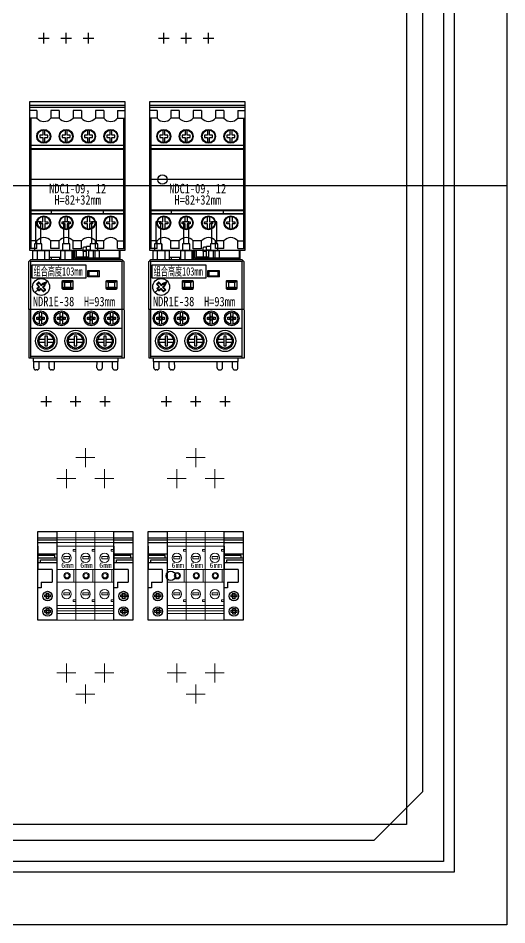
# Model space of a CAD drawing. Extents: x 1017585 to 1018085, y 80894 to 81594.
# Drawn here: x 1017854.1 to 1018085.5, y 80894.4 to 81323.7 of the extents above; entities that cross this region are included whole.
import ezdxf
from ezdxf.enums import TextEntityAlignment as Align

# ---------------------------------------------------------------- set-up
doc = ezdxf.new("R2010")
doc.units = 0
doc.header["$MEASUREMENT"] = 0
doc.linetypes.add('LYJS-XX', pattern=[0.35, 0.25, -0.1])
for name, color, linetype in [('LY-JS-BJ', 7, 'Continuous'), ('LY-JS-YQJ', 7, 'Continuous'), ('LY-SJ-YQJ', 7, 'Continuous')]:
    doc.layers.add(name, color=color, linetype=linetype)
doc.layers.add('LY-二次控制图', color=7, linetype='Continuous', lineweight=18)
doc.styles.add('-宋体', font='', dxfattribs={"width": 0.8})
doc.styles.add('LY-SJ-元器件', font='', dxfattribs={"width": 0.6, "height": 4})
doc.styles.get('-宋体').set_extended_font_data('SimSun')
doc.styles.get('LY-SJ-元器件').set_extended_font_data('SimSun')

# ---------------------------------------------------------------- blocks, each defined once
blk = doc.blocks.new('A$C447A4CAE')
at = {"layer": 'LY-JS-BJ', "color": 1}
blk.add_lwpolyline([(-187, 310), (187, 310), (210, 287), (210, -287), (187, -310), (-187, -310), (-210, -287), (-210, 287)], close=True, dxfattribs=at)
blk = doc.blocks.new('端子堵头')
at = {"layer": 'LY-JS-YQJ'}
for p, q in [((0, 39.03), (9, 39.03)), ((0, 37.96), (9, 37.96)), ((0, 36.73), (9, 36.73)), ((0, 35), (0, 24)), ((9, 35), (9, 24)), ((9, 34.58), (9, 33.47)), ((0, 31.48), (9, 31.48)), ((7.97, 30.59), (0, 30.59)), ((7.97, 29.53), (7.97, 30.59)), ((0, 29.53), (9, 29.53)), ((0, 27.32), (9, 27.32)), ((1.25, 27.32), (1.25, 28.56)), ((1.25, 28.56), (9, 28.56)), ((6.66, 24), (0, 24)), ((6.66, 24), (6.66, 18)), ((1.59, 18), (1.59, 15.27)), ((1.59, 18), (6.66, 18)), ((1.59, 15.27), (0, 15.27))]:
    blk.add_line(p, q, dxfattribs=at)
for points in [[(0, 42), (9, 42), (9, 0), (0, 0)], [(3.2, 12.05), (6.01, 12.05), (6.01, 10.99), (3.2, 10.99)], [(5.06, 12.84), (5.06, 10.03), (3.99, 10.03), (3.99, 12.84)], [(3.2, 4.76), (6.01, 4.76), (6.01, 3.69), (3.2, 3.69)], [(5.13, 5.6), (5.13, 2.79), (4.06, 2.79), (4.06, 5.6)]]:
    blk.add_lwpolyline(points, close=True, dxfattribs=at)
for centre in [(4.54, 11.43), (4.54, 4.14)]:
    blk.add_circle(centre, 2.23, dxfattribs=at)
blk = doc.blocks.new('UK-6')
for p, q in [((0, 39.03), (9, 39.03)), ((9, 39.03), (18, 39.03)), ((18, 39.03), (27, 39.03)), ((0, 37.96), (9, 37.96)), ((0, 36.73), (9, 36.73)), ((0, 35), (0, 24)), ((9, 37.96), (18, 37.96)), ((9, 36.73), (18, 36.73)), ((9, 35), (9, 24)), ((18, 37.96), (27, 37.96)), ((18, 36.73), (27, 36.73)), ((18, 35), (18, 24)), ((9, 33.52), (7.66, 33.52)), ((7.66, 33.52), (7.66, 32.74)), ((7.66, 32.74), (9, 32.74)), ((9, 32.74), (9, 31.63)), ((18, 33.52), (16.66, 33.52)), ((16.66, 33.52), (16.66, 32.74)), ((16.66, 32.74), (18, 32.74)), ((18, 32.74), (18, 31.63)), ((27, 33.52), (25.66, 33.52)), ((25.66, 33.52), (25.66, 32.74)), ((25.66, 32.74), (27, 32.74)), ((27, 32.74), (27, 31.63)), ((7.94, 24), (7.94, 18)), ((16.94, 24), (16.94, 18)), ((25.94, 24), (25.94, 18)), ((9, 9.67), (7.66, 9.67)), ((7.66, 9.67), (7.66, 8.89)), ((7.66, 8.89), (9, 8.89)), ((18, 9.67), (16.66, 9.67)), ((16.66, 9.67), (16.66, 8.89)), ((16.66, 8.89), (18, 8.89)), ((27, 9.67), (25.66, 9.67)), ((25.66, 9.67), (25.66, 8.89)), ((25.66, 8.89), (27, 8.89)), ((0, 5.47), (9, 5.47)), ((0, 4.4), (9, 4.4)), ((9, 5.47), (18, 5.47)), ((9, 4.4), (18, 4.4)), ((18, 5.47), (27, 5.47)), ((18, 4.4), (27, 4.4)), ((0, 3.16), (9, 3.16)), ((9, 3.16), (18, 3.16)), ((18, 3.16), (27, 3.16))]:
    blk.add_line(p, q)
for points in [[(0, 42), (9, 42), (9, 0), (0, 0)], [(9, 42), (18, 42), (18, 0), (9, 0)], [(18, 42), (27, 42), (27, 0), (18, 0)], [(0, 35), (9, 35), (9, 7), (0, 7)], [(9, 35), (18, 35), (18, 7), (9, 7)], [(18, 35), (27, 35), (27, 7), (18, 7)], [(3.2, 30.12), (6.01, 30.12), (6.01, 29.05), (3.2, 29.05)], [(12.2, 30.12), (15.01, 30.12), (15.01, 29.05), (12.2, 29.05)], [(21.2, 30.12), (24.01, 30.12), (24.01, 29.05), (21.2, 29.05)], [(0, 24), (9, 24), (9, 18), (0, 18)], [(9, 24), (18, 24), (18, 18), (9, 18)], [(18, 24), (27, 24), (27, 18), (18, 18)], [(3.2, 12.98), (6.01, 12.98), (6.01, 11.92), (3.2, 11.92)], [(12.2, 12.98), (15.01, 12.98), (15.01, 11.92), (12.2, 11.92)], [(21.2, 12.98), (24.01, 12.98), (24.01, 11.92), (21.2, 11.92)]]:
    blk.add_lwpolyline(points, close=True)
for centre, radius in [((4.54, 29.5), 2.23), ((13.54, 29.5), 2.23), ((22.54, 29.5), 2.23), ((4.79, 21.03), 1.5), ((4.79, 21.03), 1.03), ((13.79, 21.03), 1.5), ((13.79, 21.03), 1.03), ((22.79, 21.03), 1.5), ((22.79, 21.03), 1.03), ((4.54, 12.36), 2.23), ((13.54, 12.36), 2.23), ((22.54, 12.36), 2.23)]:
    blk.add_circle(centre, radius)
at = {"char_height": 2.5, "width": 1.4548, "attachment_point": 1}
for insert in [(1.99, 27.27), (10.99, 27.27), (19.99, 27.27)]:
    blk.add_mtext('6mm', dxfattribs=dict(at, insert=insert))
blk = doc.blocks.new('UK-6 3组')
at = {"color": 1}
for p, q in [((13.5, 81.5), (13.5, 72.5)), ((9, 77), (18, 77)), ((4.5, 71.5), (4.5, 62.5)), ((22.5, 71.5), (22.5, 62.5)), ((0, 67), (9, 67)), ((18, 67), (27, 67)), ((4.5, -29.5), (4.5, -20.5)), ((22.5, -29.5), (22.5, -20.5)), ((0, -25), (9, -25)), ((18, -25), (27, -25)), ((13.5, -39.5), (13.5, -30.5)), ((9, -35), (18, -35))]:
    blk.add_line(p, q, dxfattribs=at)
at = {"layer": 'LY-二次控制图', "linetype": 'Continuous'}
blk.add_blockref('UK-6', (0, 0), dxfattribs=at)
blk = doc.blocks.new('热继NDC1 09-12A+NDR1E-38-2022.1')
at = {"color": 0, "linetype": 'Continuous', "lineweight": 25}
for p, q in [((0, 36.92), (45, 36.92)), ((0, -33.53), (0, 36.92)), ((0, 35.17), (45, 35.17)), ((45, 36.92), (45, -33.53)), ((0, 34.27), (45, 34.27)), ((3.4, 32.71), (0, 32.71)), ((3.4, 32.71), (3.4, 29.01)), ((10, 32.71), (10, 29.02)), ((13.9, 32.71), (10, 32.71)), ((13.9, 32.72), (13.9, 29.02)), ((20.5, 32.72), (20.5, 29.02)), ((24.5, 32.72), (20.5, 32.72)), ((24.5, 32.73), (24.5, 29.03)), ((35.1, 32.71), (31.09, 32.71)), ((35.1, 32.71), (35.1, 29.01)), ((41.6, 32.71), (41.6, 29.01)), ((41.6, 32.71), (45, 32.71)), ((3.4, 29.01), (0, 29.01)), ((0.5, 29.01), (0.5, 14.78)), ((24.5, 29.03), (20.5, 29.02)), ((35.1, 29.01), (31.09, 29.01)), ((44.5, 14.78), (44.5, 29.01)), ((6.1, 23.42), (6.1, 20.97)), ((7.1, 20.97), (7.1, 23.42)), ((16.7, 23.42), (16.7, 20.97)), ((17.7, 20.97), (17.7, 23.42)), ((27.3, 23.42), (27.3, 20.97)), ((28.3, 20.97), (28.3, 23.42)), ((37.9, 23.42), (37.9, 20.97)), ((38.9, 20.97), (38.9, 23.42)), ((4.7, 20.97), (4.7, 19.97)), ((6.1, 20.97), (4.7, 20.97)), ((4.7, 19.97), (6.1, 19.97)), ((6.1, 19.97), (6.1, 17.51)), ((8.5, 20.97), (7.1, 20.97)), ((7.1, 19.97), (8.5, 19.97)), ((7.1, 17.51), (7.1, 19.97)), ((8.5, 19.97), (8.5, 20.97)), ((15.3, 20.97), (15.3, 19.97)), ((16.7, 20.97), (15.3, 20.97)), ((15.3, 19.97), (16.7, 19.97)), ((16.7, 19.97), (16.7, 17.51)), ((19.1, 20.97), (17.7, 20.97)), ((17.7, 19.97), (19.1, 19.97)), ((17.7, 17.51), (17.7, 19.97)), ((19.1, 19.97), (19.1, 20.97)), ((25.9, 20.97), (25.9, 19.97)), ((27.3, 20.97), (25.9, 20.97)), ((25.9, 19.97), (27.3, 19.97)), ((27.3, 19.97), (27.3, 17.51)), ((29.7, 20.97), (28.3, 20.97)), ((28.3, 19.97), (29.7, 19.97)), ((28.3, 17.51), (28.3, 19.97)), ((29.7, 19.97), (29.7, 20.97)), ((36.5, 20.97), (36.5, 19.97)), ((37.9, 20.97), (36.5, 20.97)), ((36.5, 19.97), (37.9, 19.97)), ((37.9, 19.97), (37.9, 17.51)), ((40.3, 20.97), (38.9, 20.97)), ((38.9, 19.97), (40.3, 19.97)), ((38.9, 17.51), (38.9, 19.97)), ((40.3, 19.97), (40.3, 20.97)), ((0, 16.22), (45, 16.22)), ((0, 14.78), (45, 14.78)), ((0.5, 14.28), (0, 14.78)), ((0.5, 14.28), (0.5, -14.28)), ((44.5, 14.28), (0.5, 14.28)), ((45, 14.78), (44.5, 14.28)), ((44.5, -14.28), (44.5, 14.28)), ((0.5, -14.28), (0, -14.78)), ((45, -14.78), (0, -14.78)), ((0, -16.22), (45, -16.22)), ((45, -16.28), (0, -16.28)), ((0.5, -14.28), (44.5, -14.28)), ((0.5, -14.78), (0.5, -32.63)), ((10.25, -16.28), (10.25, -14.78)), ((34.75, -14.78), (34.75, -16.28)), ((45, -14.78), (44.5, -14.28)), ((44.5, -32.71), (44.5, -14.78)), ((5.24, -19.99), (2.76, -19.99)), ((2.76, -19.99), (2.76, -30.38)), ((4.7, -19.97), (6.1, -19.97)), ((4.7, -20.97), (4.7, -19.97)), ((6.1, -20.97), (4.7, -20.97)), ((5.24, -30.38), (5.24, -19.99)), ((6.1, -19.97), (6.1, -17.51)), ((6.1, -23.42), (6.1, -20.97)), ((7.1, -17.51), (7.1, -19.97)), ((7.1, -19.97), (8.5, -19.97)), ((7.1, -20.97), (7.1, -23.42)), ((8.5, -20.97), (7.1, -20.97)), ((8.5, -19.97), (8.5, -20.97)), ((15.3, -19.97), (16.7, -19.97)), ((15.3, -20.97), (15.3, -19.97)), ((16.7, -20.97), (15.3, -20.97)), ((18.44, -19.99), (15.96, -19.99)), ((15.96, -19.99), (15.96, -30.38)), ((16.7, -19.97), (16.7, -17.51)), ((16.7, -23.42), (16.7, -20.97)), ((17.7, -17.51), (17.7, -19.97)), ((17.7, -19.97), (19.1, -19.97)), ((17.7, -20.97), (17.7, -23.42)), ((19.1, -20.97), (17.7, -20.97)), ((18.44, -30.38), (18.44, -19.99)), ((19.1, -19.97), (19.1, -20.97)), ((25.9, -19.97), (27.3, -19.97)), ((25.9, -20.97), (25.9, -19.97)), ((27.3, -20.97), (25.9, -20.97)), ((27.3, -19.97), (27.3, -17.51)), ((27.3, -23.42), (27.3, -20.97)), ((28.3, -17.51), (28.3, -19.97)), ((28.3, -19.97), (29.7, -19.97)), ((28.3, -20.97), (28.3, -23.42)), ((29.7, -20.97), (28.3, -20.97)), ((31.64, -19.99), (29.16, -19.99)), ((29.16, -19.99), (29.16, -30.38)), ((29.7, -19.97), (29.7, -20.97)), ((31.66, -30.38), (31.66, -19.99)), ((36.5, -19.97), (37.9, -19.97)), ((36.5, -20.97), (36.5, -19.97)), ((37.9, -20.97), (36.5, -20.97)), ((37.9, -19.97), (37.9, -17.51)), ((37.9, -23.42), (37.9, -20.97)), ((38.9, -17.51), (38.9, -19.97)), ((38.9, -19.97), (40.3, -19.97)), ((38.9, -20.97), (38.9, -23.42)), ((40.3, -20.97), (38.9, -20.97)), ((40.3, -19.97), (40.3, -20.97)), ((3.4, -29.01), (0, -29.01)), ((3.4, -32.71), (3.4, -29.01)), ((10, -32.71), (10, -29.02)), ((13.9, -32.72), (13.9, -29.02)), ((20.5, -32.72), (20.5, -29.02)), ((24.5, -29.03), (20.5, -29.02)), ((24.5, -32.73), (24.5, -29.03)), ((35.1, -29.01), (31.09, -29.01)), ((35.1, -32.71), (35.1, -29.01)), ((41.6, -32.71), (41.6, -29.01)), ((3.4, -32.71), (0, -32.71)), ((9.14, -33.69), (1.34, -33.69)), ((1.34, -33.69), (1.34, -37.79)), ((5.74, -30.38), (2.26, -30.38)), ((2.26, -30.38), (2.26, -33.69)), ((3.44, -33.69), (3.44, -37.79)), ((5.74, -33.69), (5.74, -30.38)), ((5.76, -33.69), (5.76, -30.38)), ((7.04, -33.69), (7.04, -37.79)), ((9.14, -33.69), (9.14, -37.79)), ((13.9, -32.71), (10, -32.71)), ((21.94, -33.69), (14.54, -33.69)), ((14.54, -33.69), (14.54, -37.79)), ((18.94, -30.38), (15.46, -30.38)), ((15.46, -30.38), (15.46, -33.69)), ((16.64, -33.69), (16.64, -37.79)), ((18.94, -33.69), (18.94, -30.38)), ((18.96, -33.69), (18.96, -30.38)), ((19.84, -33.69), (19.84, -37.79)), ((24.5, -32.72), (20.5, -32.72)), ((20.7, -37.79), (20.7, -33.53)), ((21.2, -33.53), (21.2, -37.29)), ((21.94, -33.69), (21.94, -37.79)), ((26.79, -33.98), (25.25, -33.98)), ((25.25, -33.98), (25.25, -36.79)), ((26.79, -31.98), (25.42, -31.98)), ((26.79, -36.79), (26.79, -31.69)), ((28.66, -31.69), (26.79, -31.69)), ((28.66, -33.35), (26.79, -33.35)), ((32.84, -33.69), (27.84, -33.69)), ((27.84, -33.69), (27.84, -37.79)), ((32.14, -30.38), (28.66, -30.38)), ((28.66, -30.38), (28.66, -33.69)), ((29.94, -33.69), (29.94, -37.79)), ((30.74, -33.69), (30.74, -37.79)), ((35.1, -32.71), (31.09, -32.71)), ((32.14, -33.69), (32.14, -30.38)), ((32.16, -33.69), (32.16, -30.38)), ((32.84, -33.69), (32.84, -37.79)), ((41.6, -32.71), (45, -32.71)), ((42.25, -33.53), (42.25, -37.29)), ((42.75, -37.79), (42.75, -33.53)), ((-0.46, -38.79), (-0.07, -38.4)), ((-0.07, -38.4), (0.54, -37.79)), ((0.54, -37.79), (43.54, -37.79)), ((9.14, -36.79), (14.54, -36.79)), ((10.07, -36.79), (10.07, -37.79)), ((14.04, -36.79), (14.04, -37.79)), ((42.75, -37.79), (20.7, -37.79)), ((27.84, -36.79), (21.94, -36.79)), ((27.34, -36.79), (27.34, -37.79)), ((43.54, -37.79), (44.14, -38.4)), ((44.14, -38.4), (44.54, -38.79)), ((-0.36, -84.59), (-0.46, -38.79)), ((0.33, -38.79), (0.34, -84.59)), ((43.75, -38.79), (0.33, -38.79)), ((43.74, -84.59), (43.75, -38.79)), ((44.54, -38.79), (44.64, -84.59)), ((27.45, -43.08), (32.8, -43.06)), ((27.45, -46.11), (27.45, -43.08)), ((32.8, -46.12), (27.45, -46.11)), ((32.27, -43.59), (27.93, -43.59)), ((27.93, -43.59), (27.93, -45.59)), ((27.93, -45.59), (32.27, -45.59)), ((32.27, -45.59), (32.27, -43.59)), ((32.8, -43.06), (32.8, -46.12)), ((3.18, -49.45), (3.49, -49.47)), ((3.49, -49.47), (4.24, -48.82)), ((4.63, -50.79), (3.49, -49.47)), ((3.69, -51.61), (4.63, -50.79)), ((4.26, -48.51), (4.24, -48.82)), ((4.24, -48.82), (5.39, -50.14)), ((4.63, -50.79), (4.32, -50.77)), ((5.39, -50.14), (6.33, -49.32)), ((5.41, -49.82), (5.39, -50.14)), ((6.99, -50.07), (6.04, -50.89)), ((6.04, -50.89), (6.36, -50.91)), ((6.04, -50.89), (7.19, -52.21)), ((6.35, -49.01), (6.33, -49.32)), ((6.33, -49.32), (6.99, -50.07)), ((7.3, -50.09), (6.99, -50.07)), ((15.4, -51.51), (15.4, -48.21)), ((16.37, -48.74), (15.57, -48.44)), ((15.57, -51.24), (15.57, -48.44)), ((16.37, -50.94), (15.57, -51.24)), ((15.9, -47.71), (19.94, -47.71)), ((16.07, -47.94), (16.37, -48.74)), ((16.07, -47.94), (19.77, -47.94)), ((16.37, -50.94), (16.07, -51.74)), ((19.47, -48.74), (16.37, -48.74)), ((16.37, -48.74), (16.37, -50.94)), ((16.37, -50.94), (19.47, -50.94)), ((19.77, -47.94), (19.47, -48.74)), ((20.27, -48.44), (19.47, -48.74)), ((19.47, -50.94), (19.47, -48.74)), ((20.27, -51.24), (19.47, -50.94)), ((19.47, -50.94), (19.77, -51.74)), ((20.44, -48.21), (20.44, -51.39)), ((36.22, -51.39), (36.22, -48.23)), ((37.19, -48.74), (36.39, -48.44)), ((37.19, -50.94), (36.39, -51.24)), ((36.72, -47.73), (40.71, -47.73)), ((36.89, -47.94), (37.19, -48.74)), ((36.89, -47.94), (40.59, -47.94)), ((37.19, -50.94), (36.89, -51.74)), ((40.29, -48.74), (37.19, -48.74)), ((37.19, -48.74), (37.19, -50.94)), ((37.19, -50.94), (40.29, -50.94)), ((40.59, -47.94), (40.29, -48.74)), ((41.09, -48.44), (40.29, -48.74)), ((40.29, -50.94), (40.29, -48.74)), ((41.09, -51.24), (40.29, -50.94)), ((40.29, -50.94), (40.59, -51.74)), ((41.21, -48.23), (41.21, -51.39)), ((3.38, -51.59), (3.69, -51.61)), ((4.35, -52.37), (3.69, -51.61)), ((4.32, -52.68), (4.35, -52.37)), ((5.29, -51.55), (4.35, -52.37)), ((5.27, -51.87), (5.29, -51.55)), ((6.44, -52.87), (5.29, -51.55)), ((6.42, -53.18), (6.44, -52.87)), ((7.19, -52.21), (6.44, -52.87)), ((7.5, -52.23), (7.19, -52.21)), ((19.94, -52.01), (15.9, -52.01)), ((19.77, -51.74), (16.07, -51.74)), ((40.71, -52.01), (36.72, -52.01)), ((40.59, -51.74), (36.89, -51.74)), ((44.54, -61.59), (-0.41, -61.59)), ((4.57, -64.69), (4.57, -62.86)), ((5.57, -62.86), (5.57, -64.69)), ((14.46, -64.69), (14.46, -62.86)), ((15.46, -62.86), (15.46, -64.69)), ((28.56, -64.69), (28.56, -62.86)), ((29.56, -62.86), (29.56, -64.69)), ((38.27, -64.69), (38.27, -62.86)), ((39.27, -62.86), (39.27, -64.69)), ((3.27, -66.19), (3.27, -65.19)), ((3.27, -65.19), (4.07, -65.19)), ((4.07, -66.19), (3.27, -66.19)), ((4.57, -68.53), (4.57, -66.69)), ((5.57, -66.69), (5.57, -68.53)), ((6.07, -65.19), (6.87, -65.19)), ((6.87, -66.19), (6.07, -66.19)), ((6.87, -65.19), (6.87, -66.19)), ((13.16, -66.19), (13.16, -65.19)), ((13.16, -65.19), (13.96, -65.19)), ((13.96, -66.19), (13.16, -66.19)), ((14.46, -68.53), (14.46, -66.69)), ((15.46, -66.69), (15.46, -68.53)), ((15.96, -65.19), (16.76, -65.19)), ((16.76, -66.19), (15.96, -66.19)), ((16.76, -65.19), (16.76, -66.19)), ((27.26, -66.19), (27.26, -65.19)), ((27.26, -65.19), (28.06, -65.19)), ((28.06, -66.19), (27.26, -66.19)), ((28.56, -68.53), (28.56, -66.69)), ((29.56, -66.69), (29.56, -68.53)), ((30.06, -65.19), (30.86, -65.19)), ((30.86, -66.19), (30.06, -66.19)), ((30.86, -65.19), (30.86, -66.19)), ((36.97, -66.19), (36.97, -65.19)), ((36.97, -65.19), (37.77, -65.19)), ((37.77, -66.19), (36.97, -66.19)), ((38.27, -68.53), (38.27, -66.69)), ((39.27, -66.69), (39.27, -68.53)), ((39.77, -65.19), (40.57, -65.19)), ((40.57, -66.19), (39.77, -66.19)), ((40.57, -65.19), (40.57, -66.19)), ((7.19, -75.79), (4.44, -75.79)), ((4.44, -76.99), (7.19, -76.99)), ((7.19, -74.14), (7.19, -78.64)), ((8.39, -78.64), (8.39, -74.14)), ((11.14, -75.79), (8.39, -75.79)), ((8.39, -76.99), (11.14, -76.99)), ((21.09, -75.79), (18.34, -75.79)), ((18.34, -76.99), (21.09, -76.99)), ((21.09, -74.14), (21.09, -78.64)), ((22.29, -78.64), (22.29, -74.14)), ((25.04, -75.79), (22.29, -75.79)), ((22.29, -76.99), (25.04, -76.99)), ((34.99, -75.79), (32.24, -75.79)), ((32.24, -76.99), (34.99, -76.99)), ((34.99, -74.14), (34.99, -78.64)), ((36.19, -78.64), (36.19, -74.14)), ((38.94, -75.79), (36.19, -75.79)), ((36.19, -76.99), (38.94, -76.99)), ((7.19, -78.64), (8.39, -78.64)), ((21.09, -78.64), (22.29, -78.64)), ((34.99, -78.64), (36.19, -78.64)), ((44.64, -84.59), (-0.36, -84.59)), ((1.69, -86.09), (1.69, -84.59)), ((41.89, -86.09), (41.89, -84.59)), ((1.69, -86.09), (41.89, -86.09)), ((1.85, -89.09), (1.89, -86.09)), ((3.44, -90.09), (2.85, -90.09)), ((4.44, -89.09), (4.41, -86.09)), ((9.17, -89.09), (9.2, -86.09)), ((10.76, -90.09), (10.17, -90.09)), ((11.76, -89.09), (11.72, -86.09)), ((31.82, -89.09), (31.85, -86.09)), ((32.82, -90.09), (33.41, -90.09)), ((34.41, -89.09), (34.37, -86.09)), ((39.14, -89.09), (39.17, -86.09)), ((40.14, -90.09), (40.73, -90.09)), ((41.73, -89.09), (41.69, -86.09))]:
    blk.add_line(p, q, dxfattribs=at)
at = {"color": 0}
for p, q in [((31.09, 32.71), (31.09, 29.01)), ((13.9, 29.02), (10, 29.02)), ((41.6, 29.01), (45, 29.01)), ((13.9, -29.02), (10, -29.02)), ((31.09, -32.71), (31.09, -29.01)), ((41.6, -29.01), (45, -29.01)), ((45, -33.53), (0, -33.53)), ((42.75, -37.29), (21.2, -37.29)), ((0.34, -70.41), (43.74, -70.41)), ((8.39, -74.14), (7.19, -74.14)), ((22.29, -74.14), (21.09, -74.14)), ((36.19, -74.14), (34.99, -74.14))]:
    blk.add_line(p, q, dxfattribs=at)
at = {"color": 1, "linetype": 'Continuous', "lineweight": 25}
blk.add_line((45, 0), (0, 0), dxfattribs=at)
at = {"color": 1, "linetype": 'ByBlock'}
for p, q in [((7.79, -102.5), (7.79, -107.5)), ((21.69, -102.5), (21.69, -107.5)), ((35.59, -102.5), (35.59, -107.5)), ((5.29, -105), (10.29, -105)), ((19.19, -105), (24.19, -105)), ((33.09, -105), (38.09, -105))]:
    blk.add_line(p, q, dxfattribs=at)
at = {"color": 0, "linetype": 'Continuous', "lineweight": 25}
for points in [[(25.25, -33.98, -0.001758), (25.25, -33.59, -0.011422), (25.28, -32.87, -0.011426), (25.31, -32.43, -0.009863), (25.33, -32.27, -0.014216), (25.35, -32.14, -0.013097), (25.37, -32.07, -0.030196), (25.39, -32.02, -0.040876), (25.4, -32, -0.145828), (25.41, -31.99, -0.206593), (25.41, -31.99, -0.074019), (25.42, -31.99)], [(-0.07, -38.4, -0.000659), (0.33, -38.79)], [(43.75, -38.79, -0.000662), (44.14, -38.4)], [(27.45, -43.08, 0.000564), (27.93, -43.59)], [(27.93, -45.59, 0.000564), (27.45, -46.11)], [(32.8, -43.06, -0.000516), (32.27, -43.59)], [(32.27, -45.59, -0.000514), (32.8, -46.12)], [(15.4, -48.21, -0.003741), (15.41, -48.16, -0.014995), (15.42, -48.1, -0.027405), (15.43, -48.04, -0.085515), (15.5, -47.91, -0.095494), (15.64, -47.78, -0.073468), (15.76, -47.73, -0.019194), (15.8, -47.72, -0.011323), (15.85, -47.71, -0.003732), (15.9, -47.71)], [(19.94, -47.71, -0.003741), (19.99, -47.71, -0.014992), (20.05, -47.72, -0.027393), (20.11, -47.74, -0.08547), (20.23, -47.8, -0.095503), (20.37, -47.95, -0.073516), (20.41, -48.06, -0.019205), (20.42, -48.11, -0.011328), (20.43, -48.16, -0.003734), (20.44, -48.21)], [(20.44, -51.39, -0.010273), (20.43, -51.55, -0.054922), (20.42, -51.64, -0.232608), (20.13, -51.97, -0.044832), (20.05, -52, -0.027772), (20, -52.01, -0.010942), (19.96, -52.01, -0.003969), (19.94, -52.01)], [(36.22, -48.23, -0.003744), (36.23, -48.18, -0.015012), (36.24, -48.12, -0.027457), (36.25, -48.06, -0.085689), (36.32, -47.93, -0.095508), (36.47, -47.8, -0.073247), (36.58, -47.75, -0.019153), (36.62, -47.74, -0.011307), (36.67, -47.73, -0.003728), (36.72, -47.73)], [(36.72, -52.01, -0.00739), (36.68, -52.01, -0.055681), (36.59, -51.99, -0.238735), (36.26, -51.69, -0.047166), (36.23, -51.61, -0.019674), (36.23, -51.57, -0.010761), (36.22, -51.54, -0.036018), (36.22, -51.39)], [(40.71, -47.73, -0.003735), (40.76, -47.73, -0.01496), (40.82, -47.74, -0.027295), (40.87, -47.76, -0.085145), (41, -47.82, -0.095453), (41.14, -47.97, -0.073957), (41.18, -48.08, -0.019291), (41.19, -48.13, -0.011364), (41.2, -48.18, -0.003743), (41.21, -48.23)], [(41.21, -51.39, -0.010373), (41.2, -51.55, -0.055344), (41.19, -51.65, -0.232752), (40.9, -51.97, -0.044633), (40.82, -52, -0.027544), (40.77, -52.01, -0.010856), (40.73, -52.01, -0.003939), (40.71, -52.01)], [(15.9, -52.01, -0.007427), (15.86, -52.01, -0.055898), (15.77, -51.99, -0.2388), (15.44, -51.69, -0.04704), (15.41, -51.61, -0.019594), (15.41, -51.57, -0.01072), (15.4, -51.54, -0.003889), (15.4, -51.51)], [(0.34, -83.6, 0.00028), (43.74, -83.6)]]:
    blk.add_lwpolyline(points, format="xyb", dxfattribs=at)
at = {"color": 1, "linetype": 'ByBlock'}
blk.add_lwpolyline([(1.13, -40.39), (26.48, -40.39), (26.48, -46.64), (1.13, -46.64)], close=True, dxfattribs=at)
at = {"color": 0, "linetype": 'Continuous', "lineweight": 25, "flags": 128}
for points in [[(4.26, -48.51), (4.13, -48.63), (3.99, -48.75), (3.86, -48.86), (3.72, -48.98), (3.59, -49.1), (3.45, -49.22), (3.31, -49.33), (3.18, -49.45)], [(3.18, -49.45), (3.32, -49.62), (3.46, -49.78), (3.6, -49.95), (3.75, -50.11), (3.89, -50.28), (4.03, -50.44), (4.17, -50.61), (4.32, -50.77)], [(4.32, -50.77), (4.2, -50.87), (4.08, -50.98), (3.96, -51.08), (3.85, -51.18), (3.73, -51.28), (3.61, -51.39), (3.5, -51.49), (3.38, -51.59)], [(5.41, -49.82), (5.27, -49.66), (5.12, -49.49), (4.98, -49.33), (4.84, -49.16), (4.69, -49), (4.55, -48.84), (4.41, -48.67), (4.26, -48.51)], [(6.35, -49.01), (6.24, -49.11), (6.12, -49.21), (6, -49.31), (5.88, -49.41), (5.76, -49.51), (5.65, -49.62), (5.53, -49.72), (5.41, -49.82)], [(6.83, -49.55), (6.77, -49.48), (6.71, -49.41), (6.65, -49.35), (6.59, -49.28), (6.53, -49.21), (6.47, -49.14), (6.41, -49.07), (6.35, -49.01)], [(6.36, -50.91), (6.48, -50.81), (6.6, -50.71), (6.71, -50.61), (6.83, -50.5), (6.95, -50.4), (7.07, -50.3), (7.18, -50.2), (7.3, -50.09)], [(7.5, -52.23), (7.36, -52.07), (7.22, -51.9), (7.07, -51.74), (6.93, -51.57), (6.79, -51.41), (6.65, -51.24), (6.51, -51.08), (6.36, -50.91)], [(7.95, -48.58), (7.79, -48.63), (7.64, -48.68), (7.48, -48.73), (7.33, -48.78), (7.17, -48.83), (7.02, -48.89), (6.86, -48.94), (6.71, -48.99)], [(6.71, -48.99), (6.78, -49.01), (6.86, -49.03), (6.93, -49.05), (7.01, -49.06), (7.08, -49.08), (7.15, -49.1), (7.23, -49.12), (7.3, -49.14)], [(7.3, -49.14), (7.24, -49.19), (7.18, -49.24), (7.12, -49.29), (7.06, -49.34), (7, -49.4), (6.95, -49.45), (6.89, -49.5), (6.83, -49.55)], [(7.3, -50.09), (7.24, -50.03), (7.18, -49.96), (7.12, -49.89), (7.06, -49.82), (7, -49.75), (6.94, -49.69), (6.89, -49.62), (6.83, -49.55)], [(7.3, -49.14), (7.31, -49.21), (7.32, -49.29), (7.33, -49.37), (7.33, -49.44), (7.34, -49.52), (7.35, -49.59), (7.36, -49.67), (7.37, -49.74)], [(7.37, -49.74), (7.44, -49.6), (7.51, -49.45), (7.58, -49.31), (7.66, -49.16), (7.73, -49.01), (7.8, -48.87), (7.88, -48.72), (7.95, -48.58)], [(8.36, -48.22), (8.31, -48.26), (8.26, -48.31), (8.2, -48.35), (8.15, -48.4), (8.1, -48.44), (8.05, -48.49), (8, -48.53), (7.95, -48.58)], [(2.32, -53.47), (2.51, -53.3), (2.7, -53.14), (2.89, -52.97), (3.08, -52.8), (3.28, -52.64), (3.47, -52.47), (3.66, -52.3), (3.85, -52.14)], [(3.38, -51.59), (3.44, -51.66), (3.5, -51.73), (3.56, -51.8), (3.62, -51.86), (3.67, -51.93), (3.73, -52), (3.79, -52.07), (3.85, -52.14)], [(3.85, -52.14), (3.91, -52.2), (3.97, -52.27), (4.03, -52.34), (4.09, -52.41), (4.15, -52.48), (4.21, -52.54), (4.27, -52.61), (4.32, -52.68)], [(4.32, -52.68), (4.44, -52.58), (4.56, -52.48), (4.68, -52.38), (4.8, -52.27), (4.91, -52.17), (5.03, -52.07), (5.15, -51.97), (5.27, -51.87)], [(5.27, -51.87), (5.41, -52.03), (5.55, -52.2), (5.7, -52.36), (5.84, -52.52), (5.98, -52.69), (6.13, -52.85), (6.27, -53.01), (6.42, -53.18)], [(6.42, -53.18), (6.55, -53.06), (6.69, -52.94), (6.82, -52.82), (6.96, -52.71), (7.09, -52.59), (7.23, -52.47), (7.36, -52.35), (7.5, -52.23)]]:
    blk.add_lwpolyline(points, dxfattribs=at)
at = {"color": 0}
for centre, radius in [((6.6, 20.47), 3.3), ((6.6, 20.47), 3), ((17.2, 20.47), 3.3), ((17.2, 20.47), 3), ((27.8, 20.47), 3.3), ((27.8, 20.47), 3), ((38.4, 20.47), 3.3), ((38.4, 20.47), 3), ((6.6, -20.47), 3.3), ((17.2, -20.47), 3.3), ((27.8, -20.47), 3.3), ((38.4, -20.47), 3.3), ((6.6, -20.47), 3), ((17.2, -20.47), 3), ((27.8, -20.47), 3), ((38.4, -20.47), 3), ((5.34, -50.84), 4), ((5.07, -65.69), 3.48), ((5.07, -65.69), 2.88), ((14.96, -65.69), 3.48), ((14.96, -65.69), 2.88), ((29.06, -65.69), 3.48), ((29.06, -65.69), 2.88), ((38.77, -65.69), 3.48), ((38.77, -65.69), 2.88), ((5.07, -65.69), 0.975), ((5.07, -65.69), 0.5), ((14.96, -65.69), 0.975), ((14.96, -65.69), 0.5), ((29.06, -65.69), 0.975), ((29.06, -65.69), 0.5), ((38.77, -65.69), 0.975), ((38.77, -65.69), 0.5), ((7.79, -76.39), 5.07), ((7.79, -76.39), 3.93), ((21.69, -76.39), 5.07), ((21.69, -76.39), 3.93), ((35.59, -76.39), 5.07), ((35.59, -76.39), 3.93), ((7.79, -76.39), 3.4), ((21.69, -76.39), 3.4), ((35.59, -76.39), 3.4)]:
    blk.add_circle(centre, radius, dxfattribs=at)
at = {"color": 0, "linetype": 'Continuous', "lineweight": 25}
for centre, radius, start, end in [((6.7, 31.76), 4.29, 219.8893, 320.3009), ((17.2, 31.78), 4.3, 219.9502, 320.0498), ((27.8, 31.78), 4.29, 219.6994, 319.9198), ((38.35, 31.67), 4.2, 219.2677, 320.7323), ((6.7, -31.76), 4.29, 39.6991, 140.1107), ((17.2, -31.78), 4.3, 39.9502, 140.0498), ((27.8, -31.78), 4.29, 40.0802, 140.3006), ((38.35, -31.67), 4.2, 39.2677, 140.7323), ((16.07, -48.44), 0.5, 90, 180), ((16.07, -51.24), 0.5, 180, 270), ((19.77, -48.44), 0.5, 0, 90), ((19.77, -51.24), 0.5, 270, 0), ((36.89, -48.44), 0.5, 90, 180), ((36.89, -51.24), 0.5, 180, 270), ((40.59, -48.44), 0.5, 0, 90), ((40.59, -51.24), 0.5, 270, 0), ((4.07, -64.69), 0.5, 270, 291.8272), ((4.07, -66.69), 0.5, 68.1728, 90), ((4.07, -64.69), 0.5, 338.1728, 0), ((4.07, -66.69), 0.5, 0, 21.8272), ((6.07, -64.69), 0.5, 180, 201.8272), ((6.07, -66.69), 0.5, 158.1728, 180), ((6.07, -64.69), 0.5, 248.1728, 270), ((6.07, -66.69), 0.5, 90, 111.8272), ((13.96, -64.69), 0.5, 270, 291.8272), ((13.96, -66.69), 0.5, 68.1728, 90), ((13.96, -64.69), 0.5, 338.1728, 0), ((13.96, -66.69), 0.5, 0, 21.8272), ((15.96, -64.69), 0.5, 180, 201.8272), ((15.96, -66.69), 0.5, 158.1728, 180), ((15.96, -64.69), 0.5, 248.1728, 270), ((15.96, -66.69), 0.5, 90, 111.8272), ((28.06, -64.69), 0.5, 270, 291.8272), ((28.06, -66.69), 0.5, 68.1728, 90), ((28.06, -64.69), 0.5, 338.1728, 0), ((28.06, -66.69), 0.5, 0, 21.8272), ((30.06, -64.69), 0.5, 180, 201.8272), ((30.06, -66.69), 0.5, 158.1728, 180), ((30.06, -64.69), 0.5, 248.1728, 270), ((30.06, -66.69), 0.5, 90, 111.8272), ((37.77, -64.69), 0.5, 270, 291.8272), ((37.77, -66.69), 0.5, 68.1728, 90), ((37.77, -64.69), 0.5, 338.1728, 0), ((37.77, -66.69), 0.5, 0, 21.8272), ((39.77, -64.69), 0.5, 180, 201.8272), ((39.77, -66.69), 0.5, 158.1728, 180), ((39.77, -64.69), 0.5, 248.1728, 270), ((39.77, -66.69), 0.5, 90, 111.8272), ((2.85, -89.09), 1, 177.4587, 270), ((3.44, -89.09), 1, 270, 0), ((10.17, -89.09), 1, 177.4587, 270), ((10.76, -89.09), 1, 270, 0), ((32.82, -89.09), 1, 180, 270), ((33.41, -89.09), 1, 270, 2.5413), ((40.14, -89.09), 1, 180, 270), ((40.73, -89.09), 1, 270, 2.5413)]:
    blk.add_arc(centre, radius, start, end, dxfattribs=at)
at = {"layer": 'LY-SJ-YQJ', "color": 1, "linetype": 'ByBlock'}
for p, q in [((6.6, 64.42), (6.6, 69.42)), ((17.2, 64.42), (17.2, 69.42)), ((27.8, 64.42), (27.8, 69.42)), ((4.1, 66.92), (9.1, 66.92)), ((14.7, 66.92), (19.7, 66.92)), ((25.3, 66.92), (30.3, 66.92))]:
    blk.add_line(p, q, dxfattribs=at)
at = {"color": 3, "linetype": 'ByBlock', "lineweight": -3, "style": '-宋体', "width": 0.8}
for s, p in [('NDC1-09，12', (22.66, -4.26)), ('H=82+32mm', (22.66, -9.63))]:
    blk.add_text(s, height=4.5, dxfattribs=at).set_placement(p, align=Align.MIDDLE_CENTER)
at = {"color": 1, "linetype": 'ByBlock', "style": 'LY-SJ-元器件', "width": 0.6}
blk.add_text('组合高度103mm', height=4, dxfattribs=at).set_placement((1.81, -45.48))
at = {"color": 4, "linetype": 'ByBlock', "lineweight": -3, "style": '-宋体', "width": 0.8}
for s, p in [('NDR1E-38', (11.28, -57.7)), ('H=93mm', (32.97, -57.76))]:
    blk.add_text(s, height=4.5, dxfattribs=at).set_placement(p, align=Align.MIDDLE_CENTER)

msp = doc.modelspace()

# ---------------------------------------------------------------- linework, layer by layer
at = {"color": 6}
for centre in [(1017922.41, 81247.23), (1017926.35, 81059.64)]:
    msp.add_circle(centre, 2.25, dxfattribs=at)
at = {"layer": 'LY-JS-BJ', "color": 4, "linetype": 'LYJS-XX', "lineweight": -3}
msp.add_line((1017585.48, 81244.39), (1018085.48, 81244.39), dxfattribs=at)
at = {"layer": 'LY-JS-BJ', "color": 0, "lineweight": -3, "ltscale": 2}
for points in [[(1017585.48, 81594.39), (1018085.48, 81594.39), (1018085.48, 80894.39), (1017585.48, 80894.39)], [(1017610.48, 81569.39), (1018060.48, 81569.39), (1018060.48, 80919.39), (1017610.48, 80919.39)], [(1017615.48, 81564.39), (1018055.48, 81564.39), (1018055.48, 80924.39), (1017615.48, 80924.39)]]:
    msp.add_lwpolyline(points, close=True, dxfattribs=at)
at = {"layer": 'LY-JS-BJ', "color": 4, "linetype": 'LYJS-XX', "lineweight": -3}
msp.add_lwpolyline([(1017632.98, 81546.89), (1018037.98, 81546.89), (1018037.98, 80941.89), (1017632.98, 80941.89)], close=True, dxfattribs=at)

# ---------------------------------------------------------------- block references
at = {"color": 2}
for p in [(1017859.58, 81247.23), (1017916.43, 81247.23)]:
    msp.add_blockref('热继NDC1 09-12A+NDR1E-38-2022.1', p, dxfattribs=at)
at = {"layer": 'LY-JS-BJ', "color": 0, "lineweight": -3}
msp.add_blockref('A$C447A4CAE', (1017835.48, 81244.39), dxfattribs=at)
at = {"layer": 'LY-二次控制图', "lineweight": -3}
for name, p in [('UK-6 3组', (1017872.45, 81038.64)), ('UK-6 3组', (1017924.66, 81038.64)), ('端子堵头', (1017863.45, 81038.64)), ('端子堵头', (1017899.45, 81038.64)), ('端子堵头', (1017915.66, 81038.64)), ('端子堵头', (1017951.66, 81038.64))]:
    msp.add_blockref(name, p, dxfattribs=at)

doc.saveas('drawing.dxf')
